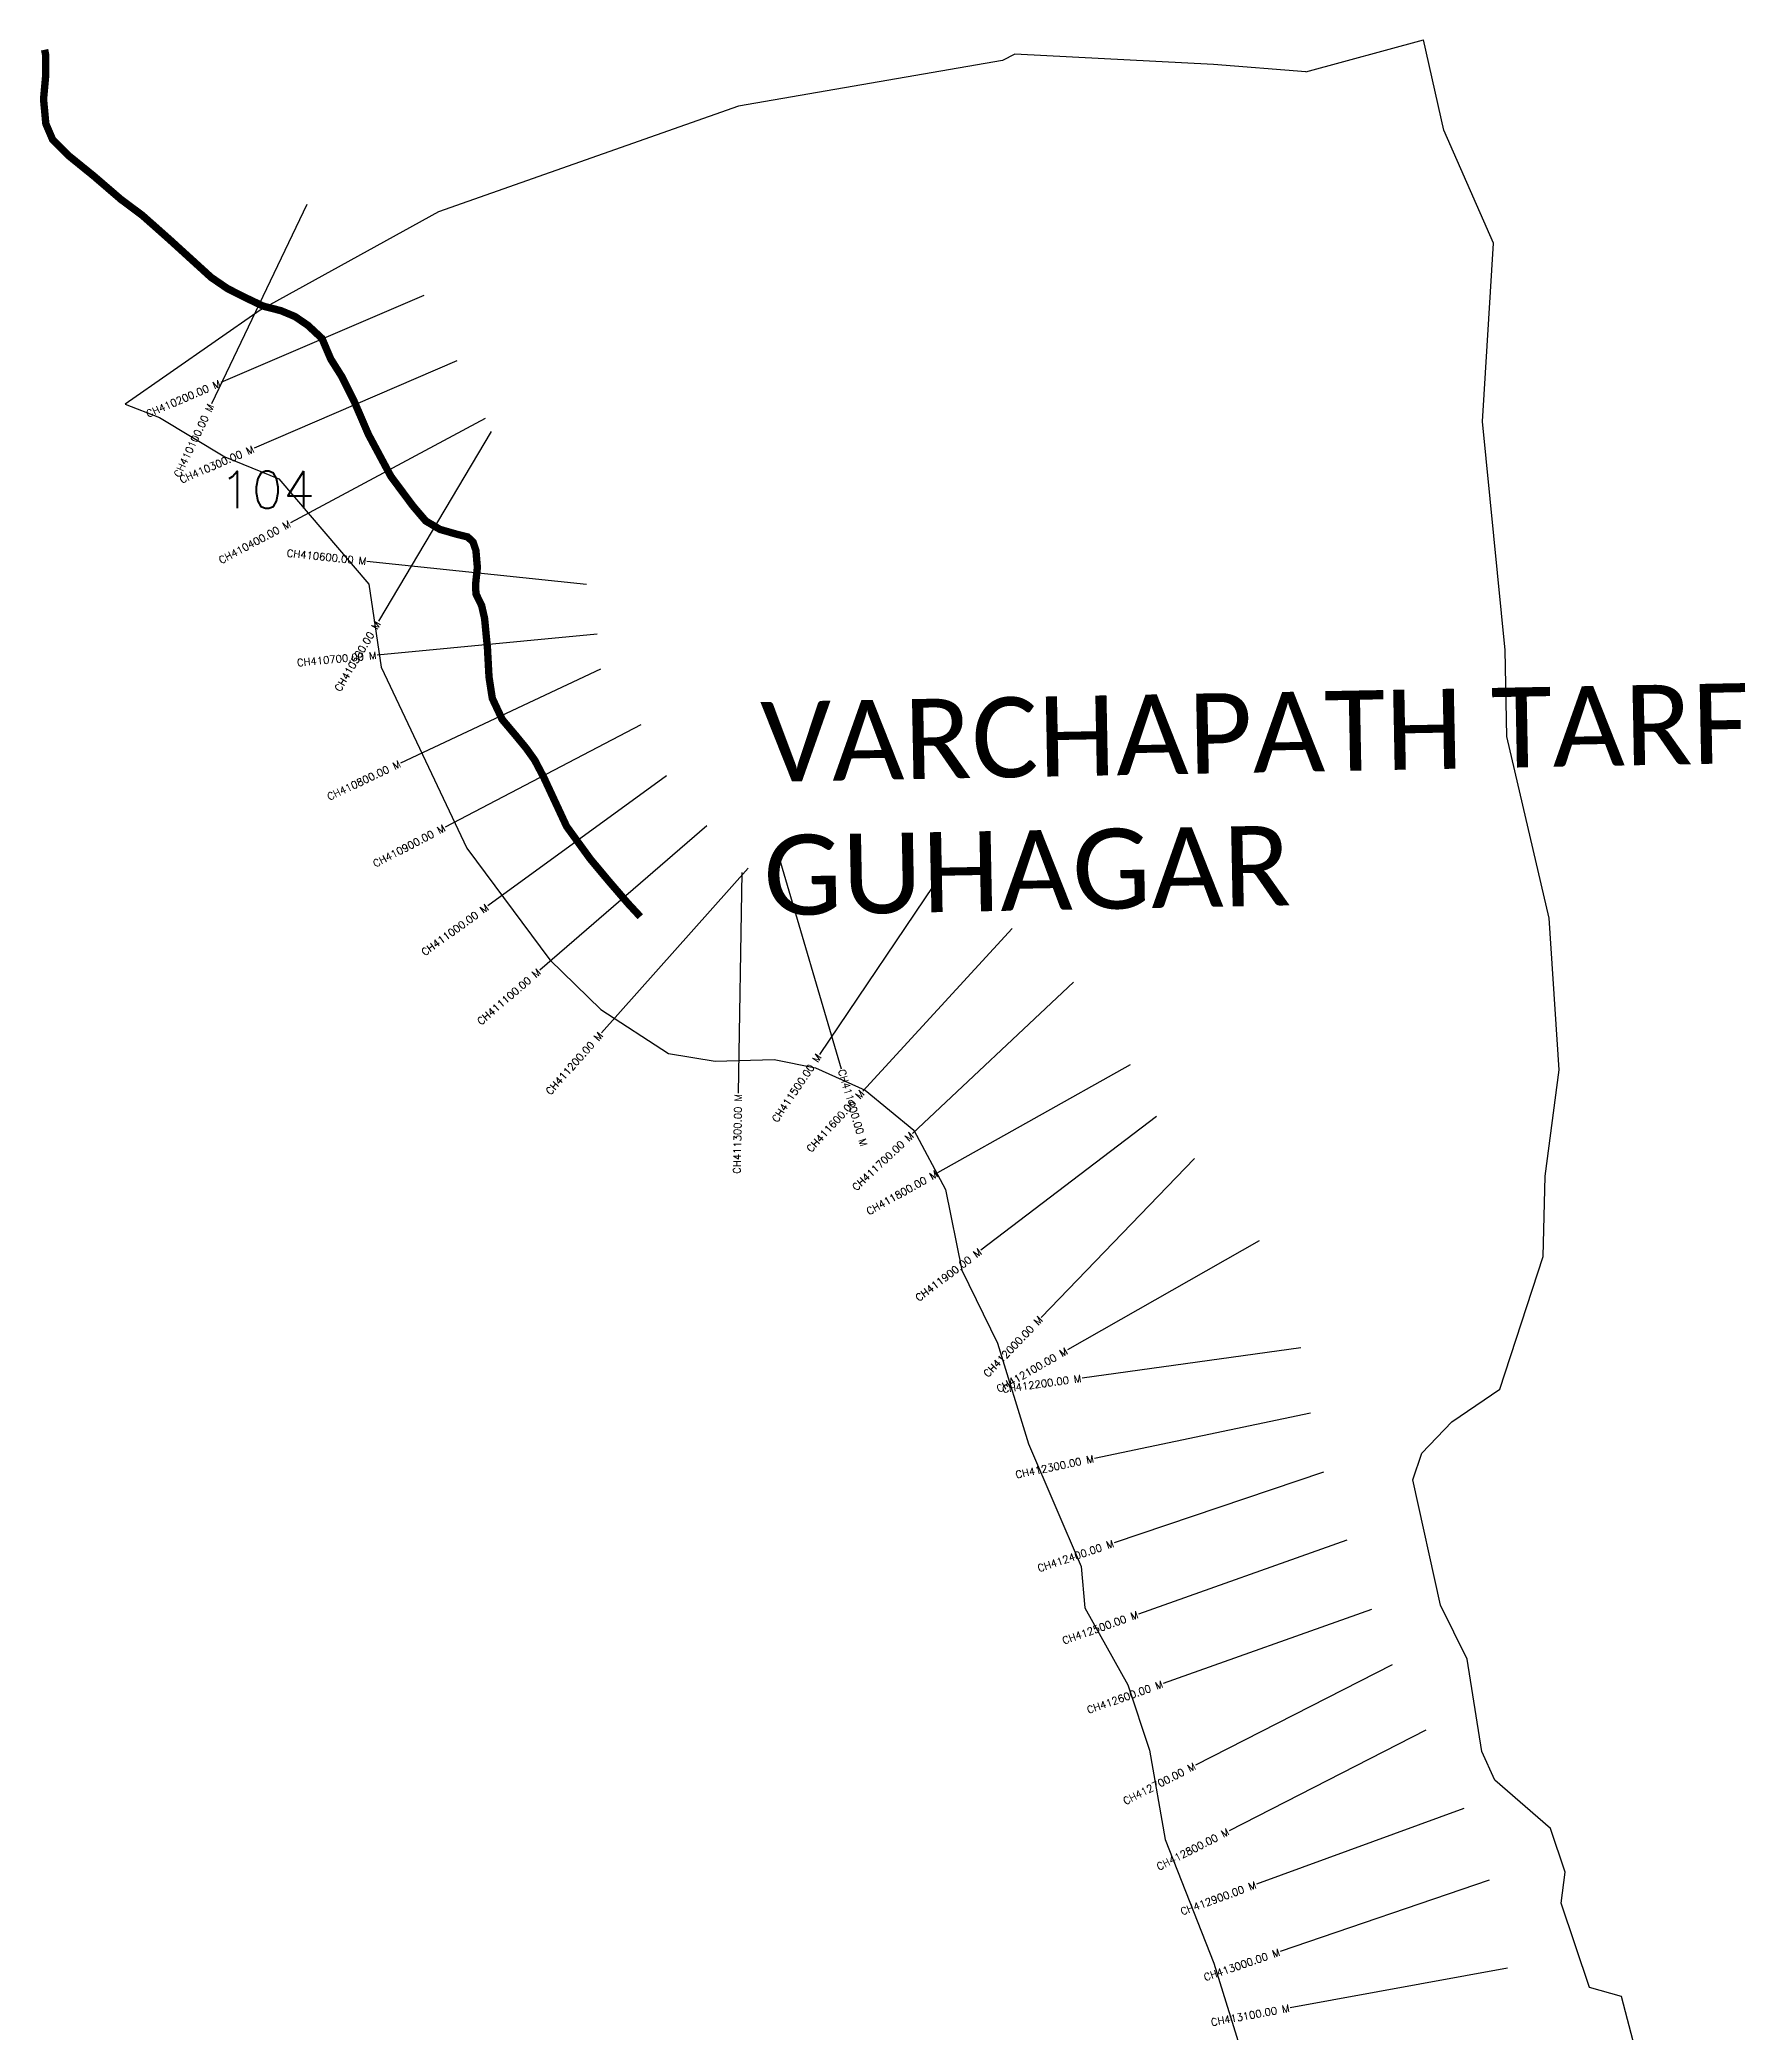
# Model space of a CAD drawing. Header units: metres. Extents: x 304953 to 308340, y 1934403 to 1939156.
# Drawn here: x 304953 to 307270, y 1936449 to 1939156 of the extents above; entities that cross this region are included whole.
import ezdxf
from ezdxf.enums import TextEntityAlignment as Align

# ---------------------------------------------------------------- set-up
doc = ezdxf.new("R2010")
doc.units = ezdxf.units.M
for name, color, linetype in [('CS', 134, 'Continuous'), ('CSMark', 6, 'Continuous'), ('UNPROTECTED', 10, 'Continuous'), ('VILLAGE NAME', 250, 'Continuous')]:
    doc.layers.add(name, color=color, linetype=linetype)
doc.styles.get("Standard").update_dxf_attribs({"font": 'simplex.shx'})

msp = doc.modelspace()

# ---------------------------------------------------------------- linework, layer by layer
at = {"color": 6, "flags": 128}
for points in [[(306673.1, 1939112.5), (306547.6, 1939122.2), (306277.9, 1939136.2), (306261.2, 1939128), (305902.7, 1939065.8), (305495.2, 1938922), (305252.9, 1938788.5), (305069.4, 1938660.8), (305116, 1938643), (305204.6, 1938589.4), (305278.3, 1938559.3), (305400.2, 1938416.3), (305417.1, 1938303.6), (305533.4, 1938057.7), (305646, 1937906), (305715.6, 1937838.7), (305807.2, 1937778.7), (305870.6, 1937768.6), (305950.9, 1937770.6), (306007.1, 1937759.4), (306074.4, 1937729.1), (306140.5, 1937674.8), (306183.7, 1937594), (306206, 1937484.4), (306254.4, 1937385.2), (306296.5, 1937248.5), (306367.8, 1937082), (306372.8, 1937025.8), (306431.3, 1936921.4), (306460.9, 1936832.5), (306482.3, 1936711.2), (306548.1, 1936543.2), (306587, 1936417.5)], [(306673.1, 1939112.5), (306833, 1939155.9)], [(307155, 1936295), (307102, 1936497.7), (307058.5, 1936510.2), (307020.2, 1936624.7), (307025.5, 1936666.5), (307005.5, 1936725.9), (306930.1, 1936791.9), (306912.1, 1936830.8), (306892.1, 1936955.9), (306856, 1937029.5), (306818.6, 1937199.6), (306830.9, 1937235.7), (306871.3, 1937278.3), (306936.6, 1937322.7), (306995.6, 1937503.2), (306998.3, 1937612.1), (307017.1, 1937756.6), (307003.8, 1937962.8), (306946.1, 1938209.6), (306943.8, 1938326.6), (306913, 1938637.2), (306928, 1938879.7), (306860.8, 1939033.3), (306833, 1939155.9)]]:
    msp.add_lwpolyline(points, dxfattribs=at)
at = {"layer": 'CS'}
for p, q in [((305316, 1938932.1), (305186.6, 1938661.4)), ((305474.9, 1938808.5), (305199.2, 1938690.2)), ((305520, 1938719.8), (305244.6, 1938601)), ((305558.3, 1938641.6), (305294, 1938499.7)), ((305566.5, 1938623.9), (305413.3, 1938366)), ((305696.2, 1938416.1), (305397.8, 1938447.4)), ((305710.3, 1938348.5), (305411.7, 1938320)), ((305715.2, 1938301), (305443.6, 1938173.4)), ((305769.8, 1938225.4), (305504, 1938086.5)), ((305804.5, 1938156.1), (305562, 1937979.4)), ((305859.7, 1938088), (305632.5, 1937892.1)), ((305915.8, 1938030.6), (305716.2, 1937806.7)), ((305907.1, 1938024.8), (305902.1, 1937724.8)), ((305957.1, 1938045.8), (306042.1, 1937758.1)), ((306180.3, 1938026.4), (306012.4, 1937777.7)), ((306274.4, 1937948.6), (306071.6, 1937727.6)), ((306357.5, 1937875.6), (306139, 1937670.1)), ((306434.6, 1937763.4), (306172.9, 1937616.8)), ((306470.4, 1937693.2), (306231.7, 1937511.6)), ((306522.1, 1937636.2), (306313.8, 1937420.3)), ((306609.9, 1937524.4), (306349.2, 1937376.1)), ((306666.4, 1937378.9), (306369.3, 1937337.9)), ((306679.6, 1937290.3), (306386, 1937228.8)), ((306697.1, 1937210.3), (306413, 1937114)), ((306728.7, 1937117.7), (306446, 1937017.3)), ((306762.2, 1937023.5), (306479.5, 1936923.1)), ((306790.6, 1936948.4), (306523.4, 1936812)), ((306836.1, 1936859.4), (306568.9, 1936723)), ((306887.9, 1936753.2), (306606.1, 1936650.2)), ((306922.2, 1936656), (306638.4, 1936558.8)), ((306946.9, 1936536.4), (306651.9, 1936482.2))]:
    msp.add_line(p, q, dxfattribs=at)
at = {"layer": 'UNPROTECTED', "const_width": 10, "flags": 128}
msp.add_lwpolyline([(304959.9, 1939142.4), (304961.5, 1939134.9), (304961.5, 1939108.2), (304958.5, 1939075.2), (304961.6, 1939041.8), (304970.9, 1939020.1), (304992.5, 1938998.6), (305026.8, 1938970.8), (305063.5, 1938939.2), (305092.6, 1938917.5), (305129.9, 1938884.4), (305151.1, 1938865.1), (305186.1, 1938833.2), (305208.3, 1938818), (305232.8, 1938805.6), (305257, 1938794.1), (305281.1, 1938787.9), (305300.2, 1938779.9), (305317.6, 1938768), (305336.7, 1938750.2), (305348.7, 1938722.1), (305363.4, 1938698.8), (305380.3, 1938665.1), (305399.9, 1938619.6), (305430.3, 1938562.9), (305460.2, 1938522.7), (305477.6, 1938502.3), (305497, 1938490.8), (305520.3, 1938484.1), (305534.6, 1938480.6), (305542, 1938473.6), (305545.8, 1938462.3), (305547.8, 1938439), (305545.3, 1938415.8), (305545.9, 1938403.2), (305553.6, 1938387.3), (305557.6, 1938369.8), (305561.5, 1938329.3), (305563.6, 1938290.3), (305568.1, 1938261.2), (305581.6, 1938232.5), (305600.5, 1938210.1), (305614.2, 1938193.4), (305625.7, 1938177.3), (305638, 1938153.9), (305669, 1938087.3), (305701.3, 1938042.9), (305726.7, 1938012.5), (305752.3, 1937982.8), (305769.1, 1937964.7)], dxfattribs=at)

# ---------------------------------------------------------------- texts
at = {"insert": (305198, 1938569.7), "char_height": 50, "attachment_point": 1}
msp.add_mtext_dynamic_manual_height_columns('104', width=70.183, gutter_width=1, heights=[0], dxfattribs=at)
at = {"layer": 'CSMark'}
for s, rotation, p in [('CH410200.00 M', 23.2104, (305198.2, 1938689.8)), ('CH410100.00 M', 64.4542, (305186.2, 1938660.5)), ('CH410300.00 M', 23.318, (305243.6, 1938600.6)), ('CH410400.00 M', 28.2164, (305293.1, 1938499.2)), ('CH410600.00 M', 354.002, (305396.8, 1938447.5)), ('CH410500.00 M', 59.2803, (305412.8, 1938365.2)), ('CH410700.00 M', 5.4684, (305410.7, 1938319.9)), ('CH410800.00 M', 25.1642, (305442.7, 1938173)), ('CH410900.00 M', 27.5968, (305503.1, 1938086)), ('CH411000.00 M', 36.0842, (305561.2, 1937978.8)), ('CH411100.00 M', 40.7747, (305631.7, 1937891.4)), ('CH411200.00 M', 48.2875, (305715.5, 1937805.9)), ('CH411500.00 M', 55.9778, (306011.8, 1937776.9)), ('CH411600.00 M', 47.4459, (306070.9, 1937726.9)), ('CH411300.00 M', 89.0539, (305902.1, 1937723.8)), ('CH411700.00 M', 43.2512, (306138.2, 1937669.4)), ('CH411800.00 M', 29.266, (306172, 1937616.3)), ('CH411900.00 M', 37.2627, (306230.9, 1937511)), ('CH412000.00 M', 46.0237, (306313.1, 1937419.6)), ('CH412100.00 M', 29.6323, (306348.3, 1937375.6)), ('CH412200.00 M', 7.8723, (306368.3, 1937337.7)), ('CH412300.00 M', 11.8198, (306385, 1937228.6)), ('CH412400.00 M', 18.709, (306412, 1937113.7)), ('CH412500.00 M', 19.5594, (306445.1, 1937017)), ('CH412600.00 M', 19.5594, (306478.5, 1936922.7)), ('CH412700.00 M', 27.044, (306522.5, 1936811.6)), ('CH412800.00 M', 27.044, (306568, 1936722.5)), ('CH412900.00 M', 20.074, (306605.2, 1936649.9)), ('CH413000.00 M', 18.9063, (306637.5, 1936558.5)), ('CH413100.00 M', 10.4026, (306650.9, 1936482.1))]:
    msp.add_text(s, height=10, rotation=rotation, dxfattribs=at).set_placement(p, align=Align.MIDDLE_RIGHT)
msp.add_text('CH411400.00 M', height=10, rotation=286.4613, dxfattribs=at).set_placement((306042.4, 1937757.1), align=Align.MIDDLE_LEFT)
at = {"layer": 'VILLAGE NAME', "insert": (305931.8, 1938256.3), "char_height": 108.748, "attachment_point": 1, "rotation": 1.1028}
msp.add_mtext_dynamic_manual_height_columns('{\\fCalibri|b0|i0|c0|p34;VARCHAPATH TARF GUHAGAR}', width=1571.314, gutter_width=543.7, heights=[0], dxfattribs=at)

doc.saveas('drawing.dxf')
